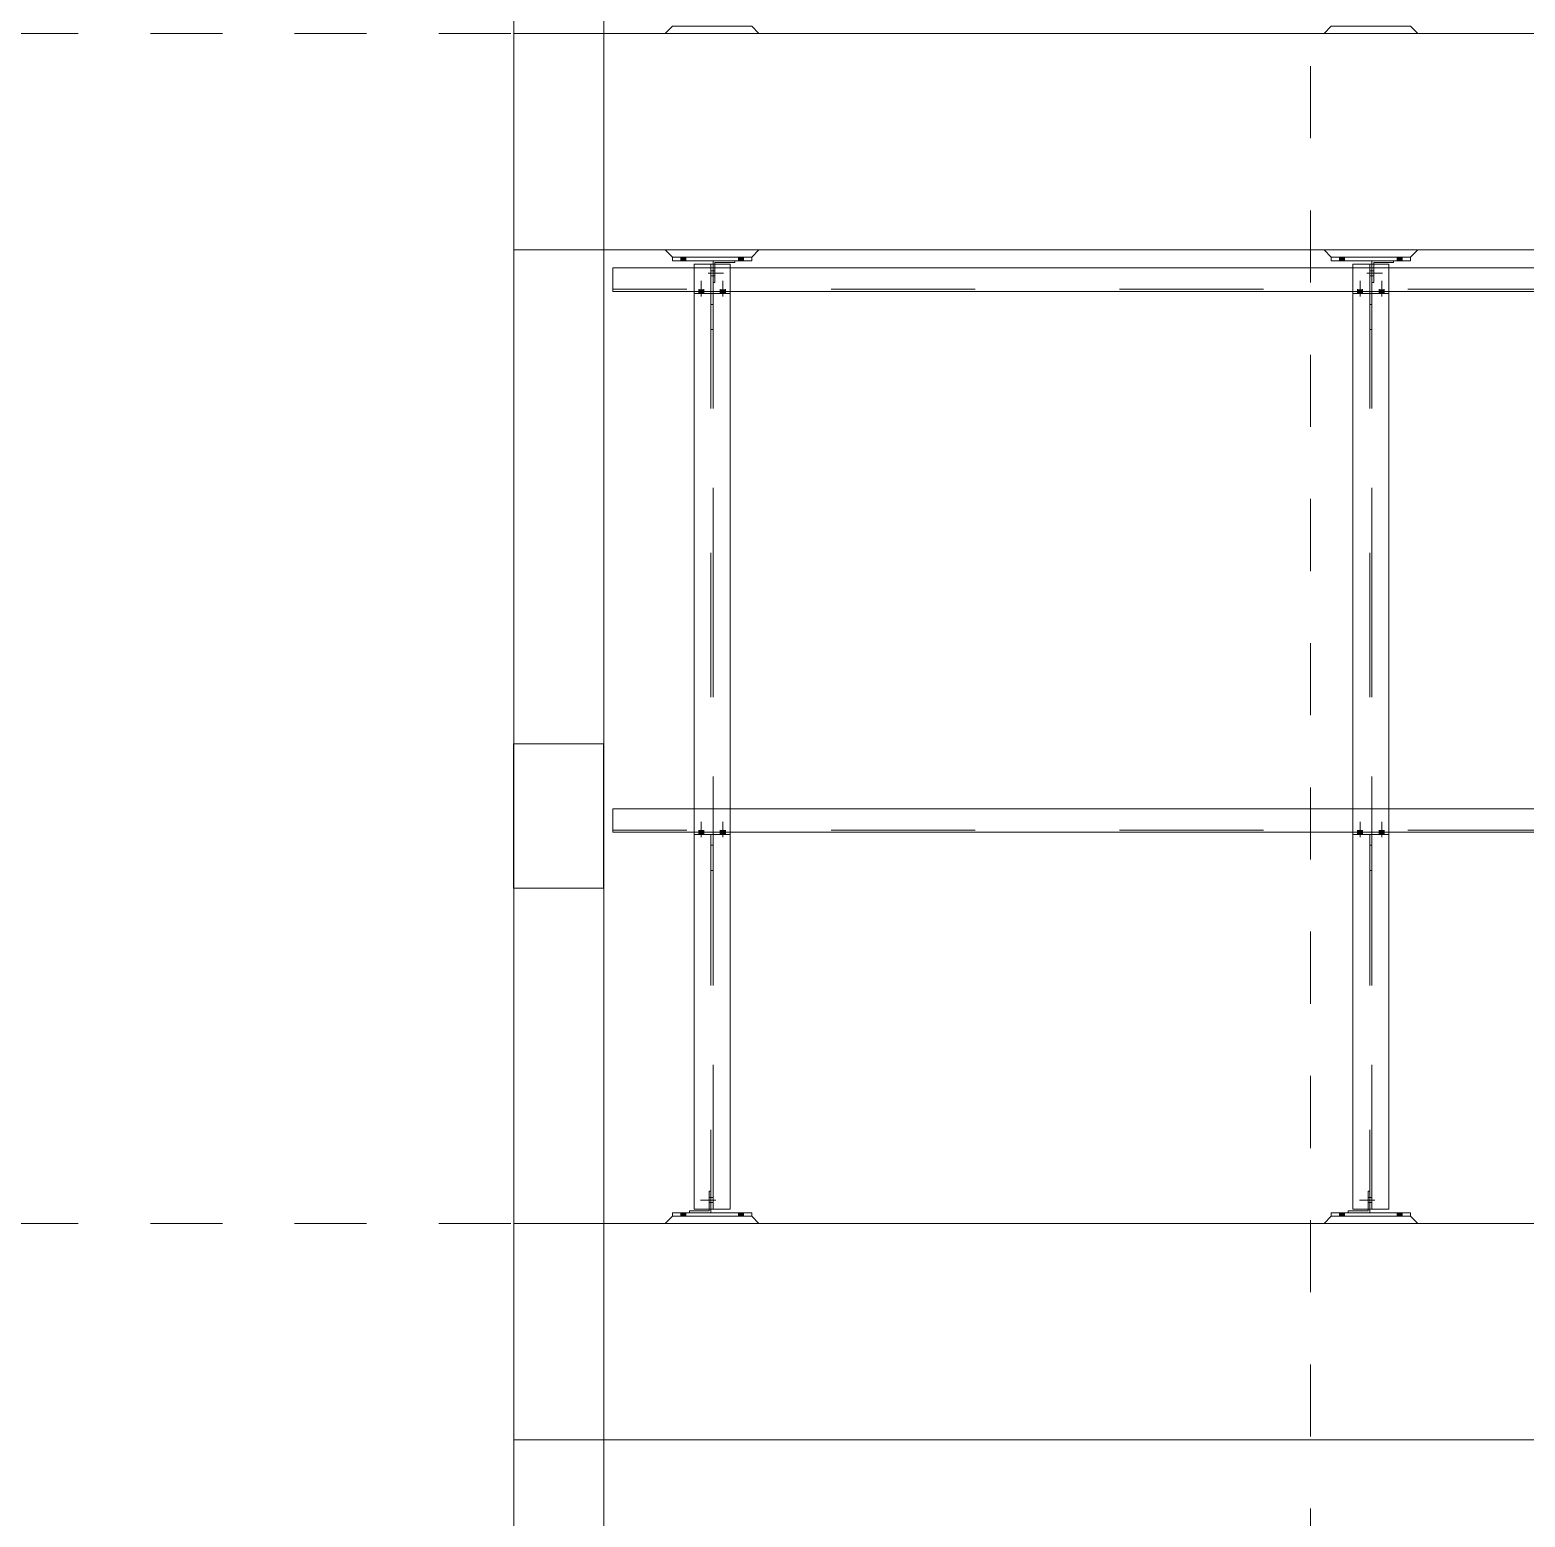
# Model space of a CAD drawing. Header units: millimetres. Extents: x 652937 to 1670132, y 1473552 to 2851037.
# Drawn here: x 663504.175 to 663508.322, y 1524529.406 to 1524533.53 of the extents above; entities that cross this region are included whole.
import ezdxf

# ---------------------------------------------------------------- set-up
doc = ezdxf.new("R2010")
doc.units = ezdxf.units.MM
for name, pattern in [('XKITLINE00', [0]), ('XKITLINE01', [4, 1, -1, 1, -1]), ('XKITLINE02', [4, 2, -2])]:
    doc.linetypes.add(name, pattern=pattern)
for name, color, linetype, lineweight in [('Bolt', 7, 'Continuous', 0), ('Part', 7, 'Continuous', 0), ('S-GRID', 7, 'Continuous', 9)]:
    doc.layers.add(name, color=color, linetype=linetype, lineweight=lineweight)

# ---------------------------------------------------------------- blocks, each defined once
blk = doc.blocks.new('*A24823555')
at = {"layer": 'S-GRID', "color": 7, "linetype": 'XKITLINE01', "lineweight": 0}
blk.add_line((139.952037, 47.972868), (282.742408, 47.972868), dxfattribs=at)
blk = doc.blocks.new('*A24833556')
at = {"layer": 'S-GRID', "color": 7, "linetype": 'XKITLINE01', "lineweight": 0}
blk.add_line((139.952037, 31.472868), (282.742408, 31.472868), dxfattribs=at)
blk = doc.blocks.new('*A24993572')
at = {"layer": 'Part', "color": 7, "linetype": 'XKITLINE02', "lineweight": 0}
for p, q in [((153.492351, 44.772868), (153.49235, 44.772868)), ((153.492351, 44.722868), (153.492351, 44.367868)), ((153.727351, 44.772868), (153.72735, 31.672868)), ((153.757351, 44.772868), (153.757351, 31.672868)), ((153.992351, 44.722868), (153.992351, 36.867868)), ((153.492351, 44.427868), (153.492351, 36.867868)), ((153.75735, 31.672868), (153.75735, 44.427868)), ((153.492351, 37.222868), (153.49235, 31.672868)), ((153.992351, 37.222868), (153.992351, 36.867868)), ((153.492351, 31.672868), (153.49235, 31.672868))]:
    blk.add_line(p, q, dxfattribs=at)
at = {"layer": 'Part', "color": 7, "linetype": 'XKITLINE00', "lineweight": 0}
for p, q in [((153.992351, 44.772868), (153.492351, 44.772868)), ((153.492351, 44.772868), (153.492351, 44.722868)), ((153.992351, 44.772868), (153.992351, 44.722868)), ((153.492351, 44.367868), (153.492351, 37.222868)), ((153.992351, 44.367868), (153.992351, 37.222868)), ((153.492351, 36.867868), (153.492351, 31.672868)), ((153.992351, 36.867868), (153.992351, 31.672868)), ((153.992351, 31.672868), (153.492351, 31.672868))]:
    blk.add_line(p, q, dxfattribs=at)
blk = doc.blocks.new('*A25003573')
at = {"layer": 'Part', "color": 7, "linetype": 'XKITLINE02', "lineweight": 0}
for p, q in [((162.629951, 44.772868), (162.62995, 44.772868)), ((162.629951, 44.722868), (162.629951, 44.367868)), ((162.864951, 44.772868), (162.86495, 31.672868)), ((162.894951, 44.772868), (162.894951, 31.672868)), ((163.129951, 44.722868), (163.129951, 36.867868)), ((162.629951, 44.427868), (162.629951, 36.867868)), ((162.89495, 31.672868), (162.89495, 44.427868)), ((162.629951, 37.222868), (162.62995, 31.672868)), ((163.129951, 37.222868), (163.129951, 36.867868)), ((162.629951, 31.672868), (162.62995, 31.672868))]:
    blk.add_line(p, q, dxfattribs=at)
at = {"layer": 'Part', "color": 7, "linetype": 'XKITLINE00', "lineweight": 0}
for p, q in [((163.129951, 44.772868), (162.629951, 44.772868)), ((162.629951, 44.772868), (162.629951, 44.722868)), ((163.129951, 44.772868), (163.129951, 44.722868)), ((162.629951, 44.367868), (162.629951, 37.222868)), ((163.129951, 44.367868), (163.129951, 37.222868)), ((162.629951, 36.867868), (162.629951, 31.672868)), ((163.129951, 36.867868), (163.129951, 31.672868)), ((163.129951, 31.672868), (162.629951, 31.672868))]:
    blk.add_line(p, q, dxfattribs=at)
blk = doc.blocks.new('*A25033576')
at = {"layer": 'Part', "color": 7, "linetype": 'XKITLINE02', "lineweight": 0}
for p, q in [((150.992359, 31.472868), (150.992359, 47.972868)), ((150.992359, 47.972868), (150.992361, 47.972868)), ((150.992359, 47.972868), (152.242361, 47.972868)), ((152.242359, 31.472868), (152.242359, 47.972868)), ((150.992361, 31.472868), (150.992359, 31.472868))]:
    blk.add_line(p, q, dxfattribs=at)
at = {"layer": 'Part', "color": 7, "linetype": 'XKITLINE00', "lineweight": 0}
for p, q in [((150.992361, 31.472868), (150.992361, 47.972868)), ((152.242361, 47.972868), (152.242361, 31.472868)), ((150.992359, 31.472868), (150.992361, 31.472868)), ((152.242361, 31.472868), (150.992361, 31.472868)), ((152.242359, 31.472868), (152.242361, 31.472868))]:
    blk.add_line(p, q, dxfattribs=at)
blk = doc.blocks.new('*A25173590')
at = {"layer": 'S-GRID', "color": 7, "linetype": 'XKITLINE01', "lineweight": 0}
blk.add_line((162.042339, -15.480012), (162.042339, 86.572868), dxfattribs=at)
blk = doc.blocks.new('*A25843657')
at = {"layer": 'Part', "color": 7, "linetype": 'XKITLINE02', "lineweight": 0}
for p, q in [((152.242361, 31.472868), (152.242359, 31.472868)), ((152.242359, 31.472868), (152.242359, 28.472868)), ((152.242361, 31.472868), (152.242359, 31.472868)), ((152.242361, 28.472868), (152.242361, 31.472868)), ((152.242359, 28.472868), (152.242361, 28.472868)), ((152.242361, 28.472868), (152.242359, 28.472868))]:
    blk.add_line(p, q, dxfattribs=at)
at = {"layer": 'Part', "color": 7, "linetype": 'XKITLINE00', "lineweight": 0}
for p, q in [((173.512361, 31.472868), (152.242361, 31.472868)), ((173.512361, 28.472868), (152.242361, 28.472868))]:
    blk.add_line(p, q, dxfattribs=at)
blk = doc.blocks.new('*A26403713')
at = {"layer": 'Part', "color": 7, "linetype": 'XKITLINE00', "lineweight": 0}
for p, q in [((150.992359, 31.472868), (150.992361, 31.472868)), ((150.992361, 31.472868), (150.992361, 22.122868)), ((152.242361, 31.472868), (150.992361, 31.472868)), ((152.242359, 31.472868), (152.242361, 31.472868)), ((152.242361, 31.472868), (152.242361, 22.122868))]:
    blk.add_line(p, q, dxfattribs=at)
at = {"layer": 'Part', "color": 7, "linetype": 'XKITLINE02', "lineweight": 0}
for p, q in [((150.992359, 12.222868), (150.992359, 31.472868)), ((150.992361, 31.472868), (150.992359, 31.472868)), ((152.242359, 12.222868), (152.242359, 31.472868)), ((150.992361, 22.122868), (150.992361, 12.222868)), ((152.242361, 22.122868), (152.242361, 12.222868)), ((150.992361, 12.222868), (150.992359, 12.222868)), ((150.992359, 12.222868), (152.242361, 12.222868))]:
    blk.add_line(p, q, dxfattribs=at)
blk = doc.blocks.new('*A26963769')
at = {"layer": 'Part', "color": 7, "linetype": 'XKITLINE02', "lineweight": 0}
for p, q in [((152.242359, 31.472868), (150.992357, 31.472868)), ((150.992359, 28.472868), (150.992359, 31.472868)), ((152.242359, 28.472868), (152.242359, 31.472868)), ((150.992357, 28.472868), (152.242359, 28.472868))]:
    blk.add_line(p, q, dxfattribs=at)
blk = doc.blocks.new('*A27053778')
at = {"layer": 'Part', "color": 7, "linetype": 'XKITLINE02', "lineweight": 0}
for p, q in [((153.09235, 31.472868), (153.19235, 31.572868)), ((153.192351, 31.572868), (153.19235, 31.572868)), ((154.29235, 31.572868), (154.39235, 31.472868)), ((154.392351, 31.472868), (153.09235, 31.472868)), ((154.39235, 31.472868), (154.392351, 31.472868))]:
    blk.add_line(p, q, dxfattribs=at)
at = {"layer": 'Part', "color": 7, "linetype": 'XKITLINE00', "lineweight": 0}
for p, q in [((153.192351, 31.572868), (153.092351, 31.472868)), ((154.292351, 31.572868), (153.192351, 31.572868)), ((154.292351, 31.572868), (154.392351, 31.472868))]:
    blk.add_line(p, q, dxfattribs=at)
blk = doc.blocks.new('*A27063779')
at = {"layer": 'Bolt', "color": 7, "linetype": 'XKITLINE02', "lineweight": 0}
for p, q in [((153.796951, 31.797868), (153.582351, 31.797868)), ((153.727351, 31.832868), (153.702351, 31.832868)), ((153.727351, 31.762868), (153.702351, 31.762868)), ((153.757351, 31.832868), (153.727351, 31.832868)), ((153.757351, 31.762868), (153.727351, 31.762868))]:
    blk.add_line(p, q, dxfattribs=at)
blk = doc.blocks.new('*A27073780')
at = {"layer": 'Part', "color": 7, "linetype": 'XKITLINE00', "lineweight": 0}
for p, q in [((154.292351, 31.622868), (153.19235, 31.622868)), ((154.292351, 31.572868), (153.19235, 31.572868)), ((153.192351, 31.572868), (153.192351, 31.622868)), ((154.292351, 31.622868), (154.292351, 31.572868))]:
    blk.add_line(p, q, dxfattribs=at)
at = {"layer": 'Part', "color": 7, "linetype": 'XKITLINE02', "lineweight": 0}
for p, q in [((153.19235, 31.622868), (153.19235, 31.572868)), ((154.29235, 31.572868), (154.29235, 31.622868))]:
    blk.add_line(p, q, dxfattribs=at)
blk = doc.blocks.new('*A27083781')
at = {"layer": 'Part', "color": 7, "linetype": 'XKITLINE02', "lineweight": 0}
for p, q in [((153.727351, 31.922868), (153.702351, 31.922868)), ((153.702351, 31.922868), (153.702351, 31.672868)), ((153.727351, 31.672868), (153.727351, 31.922868)), ((153.427351, 31.622868), (153.427351, 31.647868)), ((153.427351, 31.622868), (153.727351, 31.622868))]:
    blk.add_line(p, q, dxfattribs=at)
at = {"layer": 'Part', "color": 7, "linetype": 'XKITLINE00', "lineweight": 0}
for p, q in [((153.702351, 31.647868), (153.427351, 31.647868)), ((153.427351, 31.647868), (153.427351, 31.622868)), ((153.702351, 31.672868), (153.702351, 31.647868)), ((153.727351, 31.672868), (153.727351, 31.622868))]:
    blk.add_line(p, q, dxfattribs=at)
blk = doc.blocks.new('*A27093782')
at = {"layer": 'Bolt'}
for points in [[(153.377, 31.623), (153.377, 31.573), (153.307, 31.573), (153.307, 31.623)], [(154.177, 31.623), (154.177, 31.573), (154.107, 31.573), (154.107, 31.623)]]:
    blk.add_hatch(color=7, dxfattribs=at).paths.add_polyline_path(points, flags=17)
at = {"layer": 'Bolt', "color": 7, "linetype": 'XKITLINE00', "lineweight": 0}
for p, q in [((153.307, 31.573), (153.307, 31.623)), ((153.342, 31.573), (153.342, 31.623)), ((153.377, 31.573), (153.377, 31.623)), ((154.107, 31.573), (154.107, 31.623)), ((154.142, 31.573), (154.142, 31.623)), ((154.177, 31.573), (154.177, 31.623))]:
    blk.add_line(p, q, dxfattribs=at)
blk = doc.blocks.new('*A27103783')
at = {"layer": 'Part', "color": 7, "linetype": 'XKITLINE02', "lineweight": 0}
for p, q in [((162.22995, 31.472868), (162.32995, 31.572868)), ((162.329951, 31.572868), (162.32995, 31.572868)), ((163.42995, 31.572868), (163.52995, 31.472868)), ((163.529951, 31.472868), (162.22995, 31.472868)), ((163.52995, 31.472868), (163.529951, 31.472868))]:
    blk.add_line(p, q, dxfattribs=at)
at = {"layer": 'Part', "color": 7, "linetype": 'XKITLINE00', "lineweight": 0}
for p, q in [((162.329951, 31.572868), (162.229951, 31.472868)), ((163.429951, 31.572868), (162.329951, 31.572868)), ((163.429951, 31.572868), (163.529951, 31.472868))]:
    blk.add_line(p, q, dxfattribs=at)
blk = doc.blocks.new('*A27113784')
at = {"layer": 'Bolt', "color": 7, "linetype": 'XKITLINE02', "lineweight": 0}
for p, q in [((162.934551, 31.797868), (162.719951, 31.797868)), ((162.864951, 31.832868), (162.839951, 31.832868)), ((162.864951, 31.762868), (162.839951, 31.762868)), ((162.894951, 31.832868), (162.864951, 31.832868)), ((162.894951, 31.762868), (162.864951, 31.762868))]:
    blk.add_line(p, q, dxfattribs=at)
blk = doc.blocks.new('*A27123785')
at = {"layer": 'Part', "color": 7, "linetype": 'XKITLINE00', "lineweight": 0}
for p, q in [((163.429951, 31.622868), (162.32995, 31.622868)), ((163.429951, 31.572868), (162.32995, 31.572868)), ((162.329951, 31.572868), (162.329951, 31.622868)), ((163.429951, 31.622868), (163.429951, 31.572868))]:
    blk.add_line(p, q, dxfattribs=at)
at = {"layer": 'Part', "color": 7, "linetype": 'XKITLINE02', "lineweight": 0}
for p, q in [((162.32995, 31.622868), (162.32995, 31.572868)), ((163.42995, 31.572868), (163.42995, 31.622868))]:
    blk.add_line(p, q, dxfattribs=at)
blk = doc.blocks.new('*A27133786')
at = {"layer": 'Part', "color": 7, "linetype": 'XKITLINE02', "lineweight": 0}
for p, q in [((162.864951, 31.922868), (162.839951, 31.922868)), ((162.839951, 31.922868), (162.839951, 31.672868)), ((162.864951, 31.672868), (162.864951, 31.922868)), ((162.564951, 31.622868), (162.564951, 31.647868)), ((162.564951, 31.622868), (162.864951, 31.622868))]:
    blk.add_line(p, q, dxfattribs=at)
at = {"layer": 'Part', "color": 7, "linetype": 'XKITLINE00', "lineweight": 0}
for p, q in [((162.839951, 31.647868), (162.564951, 31.647868)), ((162.564951, 31.647868), (162.564951, 31.622868)), ((162.839951, 31.672868), (162.839951, 31.647868)), ((162.864951, 31.672868), (162.864951, 31.622868))]:
    blk.add_line(p, q, dxfattribs=at)
blk = doc.blocks.new('*A27143787')
at = {"layer": 'Bolt'}
for points in [[(162.515, 31.623), (162.515, 31.573), (162.445, 31.573), (162.445, 31.623)], [(163.315, 31.623), (163.315, 31.573), (163.245, 31.573), (163.245, 31.623)]]:
    blk.add_hatch(color=7, dxfattribs=at).paths.add_polyline_path(points, flags=17)
at = {"layer": 'Bolt', "color": 7, "linetype": 'XKITLINE00', "lineweight": 0}
for p, q in [((162.445, 31.573), (162.445, 31.623)), ((162.48, 31.573), (162.48, 31.623)), ((162.515, 31.573), (162.515, 31.623)), ((163.245, 31.573), (163.245, 31.623)), ((163.28, 31.573), (163.28, 31.623)), ((163.315, 31.573), (163.315, 31.623))]:
    blk.add_line(p, q, dxfattribs=at)
blk = doc.blocks.new('*A28003873')
at = {"layer": 'Part', "color": 7, "linetype": 'XKITLINE02', "lineweight": 0}
for p, q in [((152.242361, 47.972868), (152.242359, 47.972868)), ((152.242359, 47.972868), (152.242359, 44.972868)), ((152.242361, 47.972868), (152.242359, 47.972868)), ((152.242361, 44.972868), (152.242359, 44.972868))]:
    blk.add_line(p, q, dxfattribs=at)
at = {"layer": 'Part', "color": 7, "linetype": 'XKITLINE00', "lineweight": 0}
for p, q in [((152.242361, 44.972868), (152.242361, 47.972868)), ((186.267361, 47.972868), (152.242361, 47.972868)), ((152.242359, 44.972868), (152.242361, 44.972868)), ((186.267361, 44.972868), (152.242361, 44.972868))]:
    blk.add_line(p, q, dxfattribs=at)
blk = doc.blocks.new('*A28203893')
at = {"layer": 'Part', "color": 7, "linetype": 'XKITLINE00', "lineweight": 0}
for p, q in [((150.992359, 66.572868), (150.992361, 66.572868)), ((150.992361, 47.972868), (150.992361, 66.572868)), ((152.242361, 66.572868), (150.992361, 66.572868)), ((152.242359, 66.572868), (152.242361, 66.572868)), ((152.242361, 66.572868), (152.242361, 47.972868)), ((150.992359, 47.972868), (150.992361, 47.972868)), ((152.242361, 47.972868), (150.992361, 47.972868)), ((152.242359, 47.972868), (152.242361, 47.972868))]:
    blk.add_line(p, q, dxfattribs=at)
at = {"layer": 'Part', "color": 7, "linetype": 'XKITLINE02', "lineweight": 0}
for p, q in [((150.992359, 47.972868), (150.992359, 66.572868)), ((150.992361, 66.572868), (150.992359, 66.572868)), ((152.242359, 47.972868), (152.242359, 66.572868)), ((150.992361, 47.972868), (150.992359, 47.972868))]:
    blk.add_line(p, q, dxfattribs=at)
blk = doc.blocks.new('*A28533926')
at = {"layer": 'Part', "color": 7, "linetype": 'XKITLINE00', "lineweight": 0}
for p, q in [((173.392382, 37.222868), (152.367383, 37.222868)), ((152.367383, 36.897868), (152.367383, 37.222868)), ((173.392382, 36.897868), (152.367383, 36.897868))]:
    blk.add_line(p, q, dxfattribs=at)
at = {"layer": 'Part', "color": 7, "linetype": 'XKITLINE02', "lineweight": 0}
for p, q in [((152.367385, 36.927868), (152.367385, 37.222868)), ((152.367404, 36.927868), (152.367404, 37.222868)), ((152.367405, 36.897868), (152.367405, 37.222868)), ((173.392403, 36.927868), (152.367385, 36.927868))]:
    blk.add_line(p, q, dxfattribs=at)
blk = doc.blocks.new('*A28543927')
at = {"layer": 'Part', "color": 7, "linetype": 'XKITLINE00', "lineweight": 0}
for p, q in [((173.392382, 44.722868), (152.367383, 44.722868)), ((152.367383, 44.397868), (152.367383, 44.722868)), ((173.392382, 44.397868), (152.367383, 44.397868))]:
    blk.add_line(p, q, dxfattribs=at)
at = {"layer": 'Part', "color": 7, "linetype": 'XKITLINE02', "lineweight": 0}
for p, q in [((152.367385, 44.427868), (152.367385, 44.722868)), ((152.367404, 44.427868), (152.367404, 44.722868)), ((152.367405, 44.397868), (152.367405, 44.722868)), ((173.392403, 44.427868), (152.367385, 44.427868))]:
    blk.add_line(p, q, dxfattribs=at)
blk = doc.blocks.new('*A28873960')
at = {"layer": 'Part', "color": 7, "linetype": 'XKITLINE00', "lineweight": 0}
for p, q in [((150.992361, 38.122868), (150.987357, 38.122868)), ((150.987359, 36.122868), (150.987359, 38.122868)), ((150.992361, 36.122868), (150.987357, 36.122868))]:
    blk.add_line(p, q, dxfattribs=at)
at = {"layer": 'Part', "color": 7, "linetype": 'XKITLINE02', "lineweight": 0}
for p, q in [((152.237359, 38.122868), (150.992361, 38.122868)), ((152.237359, 38.122868), (152.237359, 36.122868)), ((152.237359, 36.122868), (150.992361, 36.122868))]:
    blk.add_line(p, q, dxfattribs=at)
blk = doc.blocks.new('*A28883961')
at = {"layer": 'Part', "color": 7, "linetype": 'XKITLINE02', "lineweight": 0}
for p, q in [((150.992357, 47.972868), (150.992359, 47.972868)), ((152.242359, 47.972868), (150.992359, 47.972868)), ((150.992359, 47.972868), (150.992359, 44.972868)), ((152.242357, 47.972868), (152.242359, 47.972868)), ((152.242359, 44.972868), (152.242359, 47.972868)), ((150.992357, 44.972868), (150.992359, 44.972868)), ((150.992359, 44.972868), (152.242359, 44.972868)), ((152.242357, 44.972868), (152.242359, 44.972868))]:
    blk.add_line(p, q, dxfattribs=at)
blk = doc.blocks.new('*A28893962')
at = {"layer": 'Part', "color": 7, "linetype": 'XKITLINE02', "lineweight": 0}
for p, q in [((153.09235, 47.972868), (153.19235, 48.072868)), ((154.392351, 47.972868), (153.09235, 47.972868)), ((153.192351, 48.072868), (153.19235, 48.072868)), ((154.29235, 48.072868), (154.39235, 47.972868)), ((154.39235, 47.972868), (154.392351, 47.972868))]:
    blk.add_line(p, q, dxfattribs=at)
at = {"layer": 'Part', "color": 7, "linetype": 'XKITLINE00', "lineweight": 0}
for p, q in [((153.192351, 48.072868), (153.092351, 47.972868)), ((154.292351, 48.072868), (153.192351, 48.072868)), ((154.292351, 48.072868), (154.392351, 47.972868))]:
    blk.add_line(p, q, dxfattribs=at)
blk = doc.blocks.new('*A28943967')
at = {"layer": 'Part', "color": 7, "linetype": 'XKITLINE00', "lineweight": 0}
for p, q in [((154.292351, 44.872868), (153.19235, 44.872868)), ((153.19235, 44.822868), (154.292351, 44.822868)), ((153.192351, 44.822868), (153.192351, 44.872868)), ((154.292351, 44.822868), (154.292351, 44.872868))]:
    blk.add_line(p, q, dxfattribs=at)
at = {"layer": 'Part', "color": 7, "linetype": 'XKITLINE02', "lineweight": 0}
for p, q in [((153.19235, 44.872868), (153.19235, 44.822868)), ((154.29235, 44.872868), (154.29235, 44.822868))]:
    blk.add_line(p, q, dxfattribs=at)
blk = doc.blocks.new('*A28953968')
at = {"layer": 'Part', "color": 7, "linetype": 'XKITLINE00', "lineweight": 0}
for p, q in [((153.757351, 44.822868), (153.757351, 44.772868)), ((153.782351, 44.797868), (153.782351, 44.772868)), ((153.782351, 44.797868), (154.057351, 44.797868)), ((154.057351, 44.797868), (154.057351, 44.822868))]:
    blk.add_line(p, q, dxfattribs=at)
at = {"layer": 'Part', "color": 7, "linetype": 'XKITLINE02', "lineweight": 0}
for p, q in [((154.057351, 44.822868), (153.757351, 44.822868)), ((154.057351, 44.822868), (154.057351, 44.797868)), ((153.757351, 44.772868), (153.757351, 44.522868)), ((153.782351, 44.772868), (153.782351, 44.522868)), ((153.757351, 44.522868), (153.782351, 44.522868))]:
    blk.add_line(p, q, dxfattribs=at)
blk = doc.blocks.new('*A28963969')
at = {"layer": 'Part', "color": 7, "linetype": 'XKITLINE02', "lineweight": 0}
for p, q in [((153.19235, 44.872868), (153.09235, 44.972868)), ((153.09235, 44.972868), (153.092351, 44.972868)), ((153.09235, 44.972868), (154.392351, 44.972868)), ((154.29235, 44.872868), (154.39235, 44.972868))]:
    blk.add_line(p, q, dxfattribs=at)
at = {"layer": 'Part', "color": 7, "linetype": 'XKITLINE00', "lineweight": 0}
for p, q in [((153.192351, 44.872868), (153.092351, 44.972868)), ((154.292351, 44.872868), (153.19235, 44.872868)), ((154.392351, 44.972868), (154.292351, 44.872868))]:
    blk.add_line(p, q, dxfattribs=at)
blk = doc.blocks.new('*A28973970')
at = {"layer": 'Bolt', "color": 7, "linetype": 'XKITLINE02', "lineweight": 0}
for p, q in [((153.687751, 44.647868), (153.902351, 44.647868)), ((153.727351, 44.682868), (153.757351, 44.682868)), ((153.727351, 44.612868), (153.757351, 44.612868)), ((153.757351, 44.682868), (153.782351, 44.682868)), ((153.757351, 44.612868), (153.782351, 44.612868))]:
    blk.add_line(p, q, dxfattribs=at)
blk = doc.blocks.new('*A28983971')
at = {"layer": 'Bolt'}
for points in [[(153.377, 44.873), (153.377, 44.823), (153.307, 44.823), (153.307, 44.873)], [(154.177, 44.873), (154.177, 44.823), (154.107, 44.823), (154.107, 44.873)]]:
    blk.add_hatch(color=7, dxfattribs=at).paths.add_polyline_path(points, flags=17)
at = {"layer": 'Bolt', "color": 7, "linetype": 'XKITLINE00', "lineweight": 0}
for p, q in [((153.307, 44.873), (153.307, 44.823)), ((153.342, 44.873), (153.342, 44.823)), ((153.377, 44.873), (153.377, 44.823)), ((154.107, 44.873), (154.107, 44.823)), ((154.142, 44.873), (154.142, 44.823)), ((154.177, 44.873), (154.177, 44.823))]:
    blk.add_line(p, q, dxfattribs=at)
blk = doc.blocks.new('*A28993972')
at = {"layer": 'Part', "color": 7, "linetype": 'XKITLINE02', "lineweight": 0}
for p, q in [((162.22995, 47.972868), (162.32995, 48.072868)), ((163.529951, 47.972868), (162.22995, 47.972868)), ((162.329951, 48.072868), (162.32995, 48.072868)), ((163.42995, 48.072868), (163.52995, 47.972868)), ((163.52995, 47.972868), (163.529951, 47.972868))]:
    blk.add_line(p, q, dxfattribs=at)
at = {"layer": 'Part', "color": 7, "linetype": 'XKITLINE00', "lineweight": 0}
for p, q in [((162.329951, 48.072868), (162.229951, 47.972868)), ((163.429951, 48.072868), (162.329951, 48.072868)), ((163.429951, 48.072868), (163.529951, 47.972868))]:
    blk.add_line(p, q, dxfattribs=at)
blk = doc.blocks.new('*A29043977')
at = {"layer": 'Part', "color": 7, "linetype": 'XKITLINE00', "lineweight": 0}
for p, q in [((163.429951, 44.872868), (162.32995, 44.872868)), ((162.32995, 44.822868), (163.429951, 44.822868)), ((162.329951, 44.822868), (162.329951, 44.872868)), ((163.429951, 44.822868), (163.429951, 44.872868))]:
    blk.add_line(p, q, dxfattribs=at)
at = {"layer": 'Part', "color": 7, "linetype": 'XKITLINE02', "lineweight": 0}
for p, q in [((162.32995, 44.872868), (162.32995, 44.822868)), ((163.42995, 44.872868), (163.42995, 44.822868))]:
    blk.add_line(p, q, dxfattribs=at)
blk = doc.blocks.new('*A29053978')
at = {"layer": 'Part', "color": 7, "linetype": 'XKITLINE00', "lineweight": 0}
for p, q in [((162.894951, 44.822868), (162.894951, 44.772868)), ((162.919951, 44.797868), (162.919951, 44.772868)), ((162.919951, 44.797868), (163.194951, 44.797868)), ((163.194951, 44.797868), (163.194951, 44.822868))]:
    blk.add_line(p, q, dxfattribs=at)
at = {"layer": 'Part', "color": 7, "linetype": 'XKITLINE02', "lineweight": 0}
for p, q in [((163.194951, 44.822868), (162.894951, 44.822868)), ((163.194951, 44.822868), (163.194951, 44.797868)), ((162.894951, 44.772868), (162.894951, 44.522868)), ((162.919951, 44.772868), (162.919951, 44.522868)), ((162.894951, 44.522868), (162.919951, 44.522868))]:
    blk.add_line(p, q, dxfattribs=at)
blk = doc.blocks.new('*A29063979')
at = {"layer": 'Part', "color": 7, "linetype": 'XKITLINE02', "lineweight": 0}
for p, q in [((162.32995, 44.872868), (162.22995, 44.972868)), ((162.22995, 44.972868), (162.229951, 44.972868)), ((162.22995, 44.972868), (163.529951, 44.972868)), ((163.42995, 44.872868), (163.52995, 44.972868))]:
    blk.add_line(p, q, dxfattribs=at)
at = {"layer": 'Part', "color": 7, "linetype": 'XKITLINE00', "lineweight": 0}
for p, q in [((162.329951, 44.872868), (162.229951, 44.972868)), ((163.429951, 44.872868), (162.32995, 44.872868)), ((163.529951, 44.972868), (163.429951, 44.872868))]:
    blk.add_line(p, q, dxfattribs=at)
blk = doc.blocks.new('*A29073980')
at = {"layer": 'Bolt', "color": 7, "linetype": 'XKITLINE02', "lineweight": 0}
for p, q in [((162.825351, 44.647868), (163.039951, 44.647868)), ((162.864951, 44.682868), (162.894951, 44.682868)), ((162.864951, 44.612868), (162.894951, 44.612868)), ((162.894951, 44.682868), (162.919951, 44.682868)), ((162.894951, 44.612868), (162.919951, 44.612868))]:
    blk.add_line(p, q, dxfattribs=at)
blk = doc.blocks.new('*A29083981')
at = {"layer": 'Bolt'}
for points in [[(162.515, 44.873), (162.515, 44.823), (162.445, 44.823), (162.445, 44.873)], [(163.315, 44.873), (163.315, 44.823), (163.245, 44.823), (163.245, 44.873)]]:
    blk.add_hatch(color=7, dxfattribs=at).paths.add_polyline_path(points, flags=17)
at = {"layer": 'Bolt', "color": 7, "linetype": 'XKITLINE00', "lineweight": 0}
for p, q in [((162.445, 44.873), (162.445, 44.823)), ((162.48, 44.873), (162.48, 44.823)), ((162.515, 44.873), (162.515, 44.823)), ((163.245, 44.873), (163.245, 44.823)), ((163.28, 44.873), (163.28, 44.823)), ((163.315, 44.873), (163.315, 44.823))]:
    blk.add_line(p, q, dxfattribs=at)
blk = doc.blocks.new('*A29093982')
at = {"layer": 'Part', "color": 7, "linetype": 'XKITLINE02', "lineweight": 0}
for p, q in [((153.992352, 36.897868), (153.492351, 36.897868)), ((153.492351, 36.897868), (153.492351, 36.867868)), ((153.992351, 36.897868), (153.992352, 36.897868)), ((153.992351, 36.897868), (153.992351, 36.867868))]:
    blk.add_line(p, q, dxfattribs=at)
at = {"layer": 'Part', "color": 7, "linetype": 'XKITLINE00', "lineweight": 0}
for p, q in [((153.492351, 36.867868), (153.492352, 36.867868)), ((153.492352, 36.867868), (153.492352, 36.897868)), ((153.492352, 36.867868), (153.992352, 36.867868)), ((153.992351, 36.867868), (153.992352, 36.867868)), ((153.992352, 36.867868), (153.992352, 36.897868))]:
    blk.add_line(p, q, dxfattribs=at)
blk = doc.blocks.new('*A29103983')
at = {"layer": 'Part', "color": 7, "linetype": 'XKITLINE00', "lineweight": 0}
for p, q in [((153.727352, 36.867868), (153.727351, 36.867868)), ((153.727351, 36.367868), (153.727352, 36.867868)), ((153.727352, 36.867868), (153.757352, 36.867868)), ((153.727352, 36.717868), (153.757352, 36.717868)), ((153.757351, 36.367868), (153.757352, 36.867868)), ((153.727351, 36.367868), (153.757351, 36.367868))]:
    blk.add_line(p, q, dxfattribs=at)
at = {"layer": 'Part', "color": 7, "linetype": 'XKITLINE02', "lineweight": 0}
for p, q in [((153.727351, 36.867868), (153.727351, 36.367868)), ((153.727352, 36.867868), (153.727351, 36.867868)), ((153.757351, 36.367868), (153.757351, 36.867868))]:
    blk.add_line(p, q, dxfattribs=at)
blk = doc.blocks.new('*A29113984')
at = {"layer": 'Bolt'}
for points in [[(153.557, 36.898), (153.557, 36.928), (153.627, 36.928), (153.627, 36.898)], [(153.857, 36.898), (153.857, 36.928), (153.927, 36.928), (153.927, 36.898)], [(153.557, 36.868), (153.557, 36.898), (153.627, 36.898), (153.627, 36.868)], [(153.857, 36.868), (153.857, 36.898), (153.927, 36.898), (153.927, 36.868)]]:
    blk.add_hatch(color=7, dxfattribs=at).paths.add_polyline_path(points, flags=17)
at = {"layer": 'Bolt', "color": 7, "linetype": 'XKITLINE00', "lineweight": 0}
for p, q in [((153.557, 36.898), (153.557, 36.928)), ((153.592, 36.828), (153.592, 37.043)), ((153.627, 36.898), (153.627, 36.928)), ((153.857, 36.898), (153.857, 36.928)), ((153.892, 36.828), (153.892, 37.043)), ((153.927, 36.898), (153.927, 36.928)), ((153.557, 36.868), (153.557, 36.898)), ((153.627, 36.868), (153.627, 36.898)), ((153.857, 36.868), (153.857, 36.898)), ((153.927, 36.868), (153.927, 36.898))]:
    blk.add_line(p, q, dxfattribs=at)
blk = doc.blocks.new('*A29123985')
at = {"layer": 'Part', "color": 7, "linetype": 'XKITLINE02', "lineweight": 0}
for p, q in [((163.129952, 36.897868), (162.629951, 36.897868)), ((162.629951, 36.897868), (162.629951, 36.867868)), ((163.129951, 36.897868), (163.129952, 36.897868)), ((163.129951, 36.897868), (163.129951, 36.867868))]:
    blk.add_line(p, q, dxfattribs=at)
at = {"layer": 'Part', "color": 7, "linetype": 'XKITLINE00', "lineweight": 0}
for p, q in [((162.629951, 36.867868), (162.629952, 36.867868)), ((162.629952, 36.867868), (162.629952, 36.897868)), ((162.629952, 36.867868), (163.129952, 36.867868)), ((163.129951, 36.867868), (163.129952, 36.867868)), ((163.129952, 36.867868), (163.129952, 36.897868))]:
    blk.add_line(p, q, dxfattribs=at)
blk = doc.blocks.new('*A29133986')
at = {"layer": 'Part', "color": 7, "linetype": 'XKITLINE00', "lineweight": 0}
for p, q in [((162.864952, 36.867868), (162.864951, 36.867868)), ((162.864951, 36.367868), (162.864952, 36.867868)), ((162.864952, 36.867868), (162.894952, 36.867868)), ((162.864952, 36.717868), (162.894952, 36.717868)), ((162.894951, 36.367868), (162.894952, 36.867868)), ((162.864951, 36.367868), (162.894951, 36.367868))]:
    blk.add_line(p, q, dxfattribs=at)
at = {"layer": 'Part', "color": 7, "linetype": 'XKITLINE02', "lineweight": 0}
for p, q in [((162.864951, 36.867868), (162.864951, 36.367868)), ((162.864952, 36.867868), (162.864951, 36.867868)), ((162.894951, 36.367868), (162.894951, 36.867868))]:
    blk.add_line(p, q, dxfattribs=at)
blk = doc.blocks.new('*A29143987')
at = {"layer": 'Bolt'}
for points in [[(162.695, 36.898), (162.695, 36.928), (162.765, 36.928), (162.765, 36.898)], [(162.995, 36.898), (162.995, 36.928), (163.065, 36.928), (163.065, 36.898)], [(162.695, 36.868), (162.695, 36.898), (162.765, 36.898), (162.765, 36.868)], [(162.995, 36.868), (162.995, 36.898), (163.065, 36.898), (163.065, 36.868)]]:
    blk.add_hatch(color=7, dxfattribs=at).paths.add_polyline_path(points, flags=17)
at = {"layer": 'Bolt', "color": 7, "linetype": 'XKITLINE00', "lineweight": 0}
for p, q in [((162.695, 36.898), (162.695, 36.928)), ((162.73, 36.828), (162.73, 37.043)), ((162.765, 36.898), (162.765, 36.928)), ((162.995, 36.898), (162.995, 36.928)), ((163.03, 36.828), (163.03, 37.043)), ((163.065, 36.898), (163.065, 36.928)), ((162.695, 36.868), (162.695, 36.898)), ((162.765, 36.868), (162.765, 36.898)), ((162.995, 36.868), (162.995, 36.898)), ((163.065, 36.868), (163.065, 36.898))]:
    blk.add_line(p, q, dxfattribs=at)
blk = doc.blocks.new('*A29153988')
at = {"layer": 'Part', "color": 7, "linetype": 'XKITLINE02', "lineweight": 0}
for p, q in [((153.992352, 44.397868), (153.492351, 44.397868)), ((153.492351, 44.397868), (153.492351, 44.367868)), ((153.992351, 44.397868), (153.992352, 44.397868)), ((153.992351, 44.397868), (153.992351, 44.367868))]:
    blk.add_line(p, q, dxfattribs=at)
at = {"layer": 'Part', "color": 7, "linetype": 'XKITLINE00', "lineweight": 0}
for p, q in [((153.492352, 44.367868), (153.492352, 44.397868)), ((153.992352, 44.367868), (153.992352, 44.397868)), ((153.492351, 44.367868), (153.492352, 44.367868)), ((153.492352, 44.367868), (153.992352, 44.367868)), ((153.992351, 44.367868), (153.992352, 44.367868))]:
    blk.add_line(p, q, dxfattribs=at)
blk = doc.blocks.new('*A29163989')
at = {"layer": 'Part', "color": 7, "linetype": 'XKITLINE00', "lineweight": 0}
for p, q in [((153.727352, 44.367868), (153.727351, 44.367868)), ((153.727351, 43.867868), (153.727352, 44.367868)), ((153.727352, 44.367868), (153.757352, 44.367868)), ((153.727352, 44.217868), (153.757352, 44.217868)), ((153.757351, 43.867868), (153.757352, 44.367868)), ((153.727351, 43.867868), (153.757351, 43.867868))]:
    blk.add_line(p, q, dxfattribs=at)
at = {"layer": 'Part', "color": 7, "linetype": 'XKITLINE02', "lineweight": 0}
for p, q in [((153.727351, 44.367868), (153.727351, 43.867868)), ((153.727352, 44.367868), (153.727351, 44.367868)), ((153.757351, 43.867868), (153.757351, 44.367868))]:
    blk.add_line(p, q, dxfattribs=at)
blk = doc.blocks.new('*A29173990')
at = {"layer": 'Bolt'}
for points in [[(153.557, 44.398), (153.557, 44.428), (153.627, 44.428), (153.627, 44.398)], [(153.557, 44.368), (153.557, 44.398), (153.627, 44.398), (153.627, 44.368)], [(153.857, 44.398), (153.857, 44.428), (153.927, 44.428), (153.927, 44.398)], [(153.857, 44.368), (153.857, 44.398), (153.927, 44.398), (153.927, 44.368)]]:
    blk.add_hatch(color=7, dxfattribs=at).paths.add_polyline_path(points, flags=17)
at = {"layer": 'Bolt', "color": 7, "linetype": 'XKITLINE00', "lineweight": 0}
for p, q in [((153.557, 44.398), (153.557, 44.428)), ((153.557, 44.368), (153.557, 44.398)), ((153.592, 44.328), (153.592, 44.543)), ((153.627, 44.398), (153.627, 44.428)), ((153.627, 44.368), (153.627, 44.398)), ((153.857, 44.398), (153.857, 44.428)), ((153.857, 44.368), (153.857, 44.398)), ((153.892, 44.328), (153.892, 44.543)), ((153.927, 44.398), (153.927, 44.428)), ((153.927, 44.368), (153.927, 44.398))]:
    blk.add_line(p, q, dxfattribs=at)
blk = doc.blocks.new('*A29183991')
at = {"layer": 'Part', "color": 7, "linetype": 'XKITLINE02', "lineweight": 0}
for p, q in [((163.129952, 44.397868), (162.629951, 44.397868)), ((162.629951, 44.397868), (162.629951, 44.367868)), ((163.129951, 44.397868), (163.129952, 44.397868)), ((163.129951, 44.397868), (163.129951, 44.367868))]:
    blk.add_line(p, q, dxfattribs=at)
at = {"layer": 'Part', "color": 7, "linetype": 'XKITLINE00', "lineweight": 0}
for p, q in [((162.629952, 44.367868), (162.629952, 44.397868)), ((163.129952, 44.367868), (163.129952, 44.397868)), ((162.629951, 44.367868), (162.629952, 44.367868)), ((162.629952, 44.367868), (163.129952, 44.367868)), ((163.129951, 44.367868), (163.129952, 44.367868))]:
    blk.add_line(p, q, dxfattribs=at)
blk = doc.blocks.new('*A29193992')
at = {"layer": 'Part', "color": 7, "linetype": 'XKITLINE00', "lineweight": 0}
for p, q in [((162.864952, 44.367868), (162.864951, 44.367868)), ((162.864951, 43.867868), (162.864952, 44.367868)), ((162.864952, 44.367868), (162.894952, 44.367868)), ((162.864952, 44.217868), (162.894952, 44.217868)), ((162.894951, 43.867868), (162.894952, 44.367868)), ((162.864951, 43.867868), (162.894951, 43.867868))]:
    blk.add_line(p, q, dxfattribs=at)
at = {"layer": 'Part', "color": 7, "linetype": 'XKITLINE02', "lineweight": 0}
for p, q in [((162.864951, 44.367868), (162.864951, 43.867868)), ((162.864952, 44.367868), (162.864951, 44.367868)), ((162.894951, 43.867868), (162.894951, 44.367868))]:
    blk.add_line(p, q, dxfattribs=at)
blk = doc.blocks.new('*A29203993')
at = {"layer": 'Bolt'}
for points in [[(162.695, 44.398), (162.695, 44.428), (162.765, 44.428), (162.765, 44.398)], [(162.695, 44.368), (162.695, 44.398), (162.765, 44.398), (162.765, 44.368)], [(162.995, 44.398), (162.995, 44.428), (163.065, 44.428), (163.065, 44.398)], [(162.995, 44.368), (162.995, 44.398), (163.065, 44.398), (163.065, 44.368)]]:
    blk.add_hatch(color=7, dxfattribs=at).paths.add_polyline_path(points, flags=17)
at = {"layer": 'Bolt', "color": 7, "linetype": 'XKITLINE00', "lineweight": 0}
for p, q in [((162.695, 44.398), (162.695, 44.428)), ((162.695, 44.368), (162.695, 44.398)), ((162.73, 44.328), (162.73, 44.543)), ((162.765, 44.398), (162.765, 44.428)), ((162.765, 44.368), (162.765, 44.398)), ((162.995, 44.398), (162.995, 44.428)), ((162.995, 44.368), (162.995, 44.398)), ((163.03, 44.328), (163.03, 44.543)), ((163.065, 44.398), (163.065, 44.428)), ((163.065, 44.368), (163.065, 44.398))]:
    blk.add_line(p, q, dxfattribs=at)

msp = doc.modelspace()

# ---------------------------------------------------------------- block references
at = {"color": 7, "lineweight": 0, "xscale": 0.2, "yscale": 0.2, "zscale": 0.2}
for name in ['*A25173590', '*A28203893', '*A24823555', '*A28893962', '*A28993972', '*A25033576', '*A28883961', '*A28003873', '*A28963969', '*A29063979', '*A28543927', '*A28943967', '*A28983971', '*A24993572', '*A28953968', '*A29043977', '*A29083981', '*A25003573', '*A29053978', '*A29173990', '*A28973970', '*A29203993', '*A29073980', '*A29153988', '*A29163989', '*A29183991', '*A29193992', '*A28873960', '*A28533926', '*A29113984', '*A29143987', '*A29093982', '*A29103983', '*A29123985', '*A29133986', '*A24833556', '*A27083781', '*A27133786', '*A27063779', '*A27113784', '*A26403713', '*A26963769', '*A25843657', '*A27053778', '*A27073780', '*A27093782', '*A27103783', '*A27123785', '*A27143787']:
    msp.add_blockref(name, (663475.3182, 1524523.9257), dxfattribs=at)

doc.saveas('drawing.dxf')
